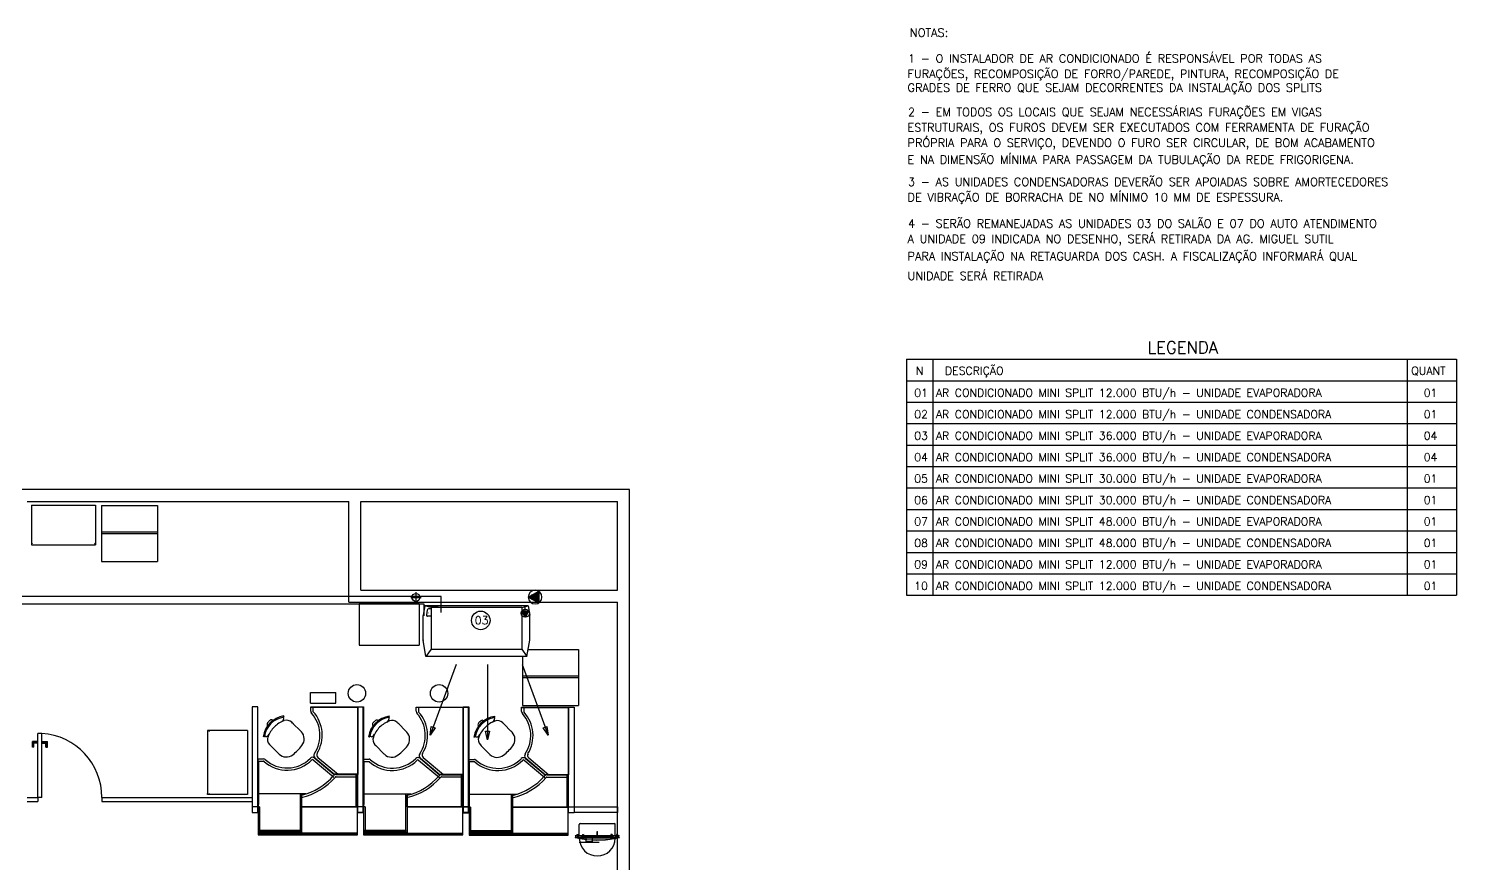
# Model space of a CAD drawing. Extents: x -22 to 17.7, y 1.4 to 35.6.
# Drawn here: x -0.15 to 17.7, y 25.13 to 35.57 of the extents above; entities that cross this region are included whole.
import ezdxf

# ---------------------------------------------------------------- set-up
doc = ezdxf.new("R2010")
doc.units = 0
doc.header["$LTSCALE"] = 0.02
doc.linetypes.add('HIDDEN2', pattern=[0.1875, 0.125, -0.0625])
for name, color, linetype in [('AR-CONDICIONADO', 5, 'CONTINUOUS'), ('AR-INST', 1, 'CONTINUOUS'), ('ARCOND', 2, 'CONTINUOUS'), ('ARCOND_BASE', 7, 'CONTINUOUS'), ('ARCOND_TEXTO', 7, 'CONTINUOUS'), ('LEGENDA', 1, 'CONTINUOUS'), ('PDRENO', 2, 'CONTINUOUS'), ('PFORÇA', 2, 'CONTINUOUS')]:
    doc.layers.add(name, color=color, linetype=linetype)
doc.styles.add('ROMANS', font='simplex.shx')

# ---------------------------------------------------------------- blocks, each defined once
blk = doc.blocks.new('PF')
at = {"layer": 'PFORÇA', "color": 1}
for p, q in [((0, 0.087), (-0.073, -0.043)), ((-0.07, -0.039), (0.02, 0.052)), ((-0.057, -0.043), (0.027, 0.04)), ((-0.048, 0.001), (0.014, 0.063)), ((-0.039, -0.043), (0.033, 0.029)), ((-0.025, 0.041), (0.007, 0.074)), ((-0.022, -0.043), (0.039, 0.018)), ((-0.004, -0.043), (0.046, 0.006)), ((-0.003, 0.081), (0.001, 0.086)), ((0, 0.087), (0.073, -0.043)), ((-0.073, -0.043), (0.073, -0.043)), ((0.014, -0.043), (0.052, -0.005)), ((0.031, -0.043), (0.058, -0.016)), ((0.049, -0.043), (0.065, -0.028)), ((0.067, -0.043), (0.071, -0.039))]:
    blk.add_line(p, q, dxfattribs=at)
blk.add_circle((0, 0.002), 0.0857, dxfattribs=at)

msp = doc.modelspace()

# ---------------------------------------------------------------- linework, layer by layer
at = {"layer": 'AR-CONDICIONADO', "color": 220}
for p, q in [((5.012, 28.467), (-4.628, 28.467)), ((5.012, 28.264), (5.012, 28.467))]:
    msp.add_line(p, q, dxfattribs=at)
at = {"layer": 'AR-CONDICIONADO'}
for p, q in [((5.198, 27.615), (4.875, 26.729)), ((5.592, 27.615), (5.592, 26.672)), ((6.025, 27.615), (6.348, 26.729)), ((4.875, 26.729), (4.888, 26.84)), ((4.935, 26.823), (4.875, 26.729)), ((4.888, 26.84), (4.935, 26.823)), ((5.592, 26.672), (5.566, 26.781)), ((5.566, 26.781), (5.617, 26.781)), ((5.617, 26.781), (5.592, 26.672)), ((6.286, 26.822), (6.333, 26.84)), ((6.348, 26.729), (6.286, 26.822)), ((6.333, 26.84), (6.348, 26.729))]:
    msp.add_line(p, q, dxfattribs=at)
at = {"layer": 'AR-CONDICIONADO', "color": 30}
msp.add_lwpolyline([(-8.344, 28.888), (-8.344, 28.81), (-4.312, 28.81), (-4.312, 28.374), (4.797, 28.374), (4.797, 28.224)], dxfattribs=at)
at = {"layer": 'AR-INST'}
for p, q in [((6.064, 28.279), (6.022, 28.279)), ((6.022, 28.279), (6.064, 28.207)), ((6.027, 28.279), (6.027, 28.27)), ((6.03, 28.279), (6.03, 28.265)), ((6.033, 28.279), (6.033, 28.26)), ((6.036, 28.279), (6.036, 28.255)), ((6.039, 28.279), (6.039, 28.25)), ((6.042, 28.279), (6.042, 28.245)), ((6.045, 28.279), (6.045, 28.24)), ((6.048, 28.279), (6.048, 28.235)), ((6.051, 28.279), (6.051, 28.23)), ((6.054, 28.279), (6.054, 28.224)), ((6.057, 28.279), (6.057, 28.219)), ((6.06, 28.279), (6.06, 28.214)), ((6.063, 28.279), (6.063, 28.209)), ((6.064, 28.279), (6.064, 28.336)), ((6.106, 28.279), (6.064, 28.279)), ((6.064, 28.207), (6.106, 28.279)), ((6.064, 28.207), (6.064, 28.279)), ((6.066, 28.279), (6.066, 28.209)), ((6.069, 28.279), (6.069, 28.214)), ((6.072, 28.279), (6.072, 28.219)), ((6.075, 28.279), (6.075, 28.224)), ((6.078, 28.279), (6.078, 28.23)), ((6.08, 28.279), (6.08, 28.235)), ((6.083, 28.279), (6.083, 28.24)), ((6.086, 28.279), (6.086, 28.245)), ((6.089, 28.279), (6.089, 28.25)), ((6.092, 28.279), (6.092, 28.255)), ((6.095, 28.279), (6.095, 28.26)), ((6.098, 28.279), (6.098, 28.265)), ((6.101, 28.279), (6.101, 28.27))]:
    msp.add_line(p, q, dxfattribs=at)
at = {"layer": 'AR-INST', "const_width": 0.005}
for points in [[(4.857, 28.26, 1), (4.852, 28.26, 1)], [(4.913, 28.344, 1), (4.908, 28.344, 1)], [(6.075, 28.261, -1), (6.08, 28.261, -1)]]:
    msp.add_lwpolyline(points, format="xyb", close=True, dxfattribs=at)
at = {"layer": 'AR-INST'}
msp.add_circle((6.064, 28.256), 0.0503, dxfattribs=at)
at = {"layer": 'ARCOND'}
for p, q in [((4.807, 28.349), (4.786, 28.232)), ((4.786, 27.922), (4.786, 28.227)), ((4.786, 27.922), (4.786, 28.227)), ((4.786, 27.922), (4.786, 28.227)), ((6.1, 28.349), (4.807, 28.349)), ((4.886, 28.329), (4.807, 28.349)), ((4.838, 28.296), (4.827, 28.236)), ((4.886, 28.219), (4.842, 28.219)), ((4.891, 28.337), (4.847, 28.349)), ((4.886, 28.309), (4.853, 28.309)), ((4.886, 28.329), (4.886, 27.806)), ((6.021, 28.329), (4.886, 28.329)), ((4.967, 28.337), (4.892, 28.337)), ((4.968, 28.343), (4.947, 28.349)), ((6.021, 28.329), (6.1, 28.349)), ((6.021, 28.329), (6.021, 27.806)), ((6.1, 28.349), (6.12, 28.232)), ((6.121, 27.922), (6.121, 28.227)), ((4.822, 27.714), (4.786, 27.917)), ((6.084, 27.714), (6.12, 27.917)), ((4.886, 27.806), (4.822, 27.714)), ((6.084, 27.714), (4.822, 27.714)), ((4.886, 27.806), (6.021, 27.806)), ((6.021, 27.806), (6.084, 27.714))]:
    msp.add_line(p, q, dxfattribs=at)
for centre, radius, start, end in [((4.842, 28.234), 0.015, 170, 270), ((4.853, 28.294), 0.015, 90, 170), ((4.892, 28.342), 0.005, 255.7865, 270), ((4.967, 28.34), 0.003, 270, 75.7865), ((6.091, 28.227), 0.03, 0, 10), ((4.816, 27.922), 0.03, 180, 190), ((6.091, 27.922), 0.03, 350, 0)]:
    msp.add_arc(centre, radius, start, end, dxfattribs=at)
at = {"layer": 'ARCOND_BASE'}
for p, q in [((7.367, 29.803), (-4.533, 29.803)), ((-0.163, 29.653), (1.707, 29.653)), ((1.707, 29.653), (3.857, 29.653)), ((3.857, 28.393), (3.857, 29.653)), ((4.007, 28.543), (4.007, 29.653)), ((4.007, 29.653), (7.217, 29.653)), ((7.217, 28.543), (7.217, 29.653)), ((7.367, 22.889), (7.367, 29.803)), ((-0.109, 29.609), (0.691, 29.609)), ((-0.109, 29.609), (-0.109, 29.109)), ((0.691, 29.609), (0.691, 29.109)), ((0.765, 29.602), (1.465, 29.602)), ((0.765, 29.602), (0.765, 28.902)), ((1.465, 29.602), (1.465, 28.902)), ((0.765, 29.272), (1.465, 29.272)), ((-0.109, 29.109), (-0.096, 29.109)), ((-0.096, 29.109), (0.673, 29.109)), ((0.673, 29.109), (0.691, 29.109)), ((0.691, 29.109), (0.678, 29.109)), ((0.765, 29.252), (1.465, 29.252)), ((0.765, 28.902), (1.465, 28.902)), ((3.857, 28.393), (7.217, 28.393)), ((4.007, 28.543), (7.217, 28.543)), ((7.217, 22.889), (7.217, 28.393)), ((3.987, 28.377), (3.987, 27.857)), ((3.987, 28.377), (4.737, 28.377)), ((4.737, 28.377), (4.737, 27.857)), ((3.987, 27.857), (4.737, 27.857)), ((6.03, 27.714), (6.03, 27.104)), ((6.1, 27.804), (6.73, 27.804)), ((6.73, 27.804), (6.73, 27.104)), ((6.03, 27.474), (6.73, 27.474)), ((6.03, 27.454), (6.73, 27.454)), ((3.377, 27.263), (3.697, 27.263)), ((3.377, 27.133), (3.377, 27.263)), ((3.377, 27.133), (3.697, 27.133)), ((3.697, 27.133), (3.697, 27.263)), ((2.72, 27.086), (2.65, 27.086)), ((2.65, 27.086), (2.65, 25.766)), ((2.72, 25.766), (2.72, 27.086)), ((3.046, 26.941), (3.043, 26.957)), ((3.047, 26.962), (3.046, 26.972)), ((3.382, 27.032), (3.382, 27.086)), ((3.382, 27.086), (3.97, 27.086)), ((3.382, 27.083), (3.967, 27.083)), ((3.413, 27.024), (3.413, 27.083)), ((3.967, 27.083), (3.967, 26.242)), ((3.967, 27.083), (3.967, 26.242)), ((4.037, 27.083), (3.967, 27.083)), ((3.967, 27.083), (3.967, 25.763)), ((3.97, 27.086), (3.97, 27.087)), ((3.97, 27.087), (4.04, 27.087)), ((3.97, 27.086), (3.97, 26.239)), ((3.97, 25.766), (3.97, 27.086)), ((3.97, 27.086), (4.04, 27.086)), ((4.037, 25.763), (4.037, 27.083)), ((4.04, 27.087), (4.04, 27.086)), ((4.04, 27.086), (4.04, 25.766)), ((4.363, 26.939), (4.361, 26.955)), ((4.365, 26.96), (4.364, 26.969)), ((4.7, 27.029), (4.7, 27.083)), ((4.7, 27.083), (5.287, 27.083)), ((4.7, 27.081), (5.285, 27.081)), ((4.731, 27.021), (4.731, 27.081)), ((5.285, 27.081), (5.285, 26.239)), ((5.285, 27.081), (5.285, 26.239)), ((5.355, 27.081), (5.285, 27.081)), ((5.285, 27.081), (5.285, 25.761)), ((5.287, 27.083), (5.287, 27.085)), ((5.287, 27.085), (5.357, 27.085)), ((5.287, 27.083), (5.287, 26.237)), ((5.287, 25.763), (5.287, 27.083)), ((5.287, 27.083), (5.357, 27.083)), ((5.355, 25.761), (5.355, 27.081)), ((5.357, 27.085), (5.357, 27.083)), ((5.357, 27.083), (5.357, 25.763)), ((5.681, 26.936), (5.678, 26.952)), ((5.682, 26.957), (5.681, 26.967)), ((6.017, 27.027), (6.017, 27.081)), ((6.017, 27.081), (6.605, 27.081)), ((6.017, 27.078), (6.602, 27.078)), ((6.03, 27.104), (6.73, 27.104)), ((6.048, 27.019), (6.048, 27.078)), ((6.602, 27.078), (6.602, 26.237)), ((6.602, 27.078), (6.602, 26.237)), ((6.605, 27.081), (6.605, 27.082)), ((6.605, 27.082), (6.675, 27.082)), ((6.605, 27.081), (6.605, 26.234)), ((6.605, 25.761), (6.605, 27.081)), ((6.605, 27.081), (6.675, 27.081)), ((6.675, 27.082), (6.675, 27.081)), ((6.675, 27.081), (6.675, 25.761)), ((2.093, 26.788), (2.093, 26.775)), ((2.593, 26.788), (2.093, 26.788)), ((2.093, 26.775), (2.093, 26.006)), ((2.593, 26.788), (2.593, 25.988)), ((3.164, 26.874), (3.249, 26.788)), ((4.482, 26.871), (4.567, 26.786)), ((5.799, 26.869), (5.884, 26.783)), ((-0.098, 26.581), (-0.098, 26.651)), ((-0.028, 26.651), (-0.098, 26.651)), ((-0.028, 26.631), (-0.078, 26.631)), ((-0.078, 26.581), (-0.078, 26.631)), ((-0.028, 25.953), (-0.028, 26.751)), ((0.022, 26.751), (-0.028, 26.751)), ((0.022, 25.953), (0.022, 26.751)), ((0.022, 26.651), (0.092, 26.651)), ((0.022, 26.631), (0.072, 26.631)), ((0.072, 26.581), (0.072, 26.631)), ((0.092, 26.581), (0.092, 26.651)), ((2.796, 26.711), (2.787, 26.713)), ((2.817, 26.713), (2.802, 26.715)), ((2.97, 26.509), (2.885, 26.594)), ((4.114, 26.709), (4.104, 26.71)), ((4.135, 26.71), (4.119, 26.713)), ((5.431, 26.706), (5.422, 26.708)), ((5.452, 26.708), (5.437, 26.71)), ((-0.078, 26.581), (-0.098, 26.581)), ((0.072, 26.581), (0.092, 26.581)), ((2.725, 26.433), (2.792, 26.433)), ((2.725, 25.863), (2.725, 26.433)), ((3.413, 26.423), (3.672, 26.205)), ((3.431, 26.444), (3.675, 26.239)), ((3.434, 26.448), (3.683, 26.239)), ((3.471, 26.453), (3.723, 26.242)), ((4.042, 26.431), (4.11, 26.431)), ((4.042, 25.861), (4.042, 26.431)), ((4.288, 26.507), (4.203, 26.592)), ((4.73, 26.42), (4.99, 26.202)), ((4.748, 26.442), (4.992, 26.237)), ((4.752, 26.445), (5, 26.237)), ((4.788, 26.451), (5.041, 26.239)), ((5.36, 26.428), (5.427, 26.428)), ((5.36, 25.858), (5.36, 26.428)), ((5.605, 26.504), (5.52, 26.589)), ((6.048, 26.418), (6.307, 26.2)), ((6.066, 26.439), (6.31, 26.234)), ((6.069, 26.443), (6.318, 26.234)), ((6.106, 26.448), (6.358, 26.237)), ((2.727, 26.405), (2.727, 25.866)), ((2.727, 26.405), (2.792, 26.405)), ((3.967, 26.242), (3.68, 26.242)), ((3.965, 26.239), (3.68, 26.239)), ((3.97, 26.239), (3.683, 26.239)), ((3.698, 26.239), (3.965, 26.239)), ((3.947, 26.239), (3.947, 25.836)), ((3.965, 25.486), (3.965, 26.239)), ((3.965, 26.239), (3.965, 25.836)), ((4.045, 26.403), (4.045, 25.863)), ((4.045, 26.403), (4.11, 26.403)), ((5.285, 26.239), (4.997, 26.239)), ((5.362, 26.4), (5.362, 25.861)), ((5.362, 26.4), (5.427, 26.4)), ((3.698, 26.211), (3.947, 26.211)), ((3.965, 26.186), (3.965, 25.836)), ((5.282, 26.237), (4.997, 26.237)), ((5.287, 26.237), (5, 26.237)), ((5.016, 26.237), (5.282, 26.237)), ((5.016, 26.209), (5.264, 26.209)), ((5.264, 26.237), (5.264, 25.833)), ((5.282, 25.483), (5.282, 26.237)), ((5.282, 26.237), (5.282, 25.833)), ((5.282, 26.183), (5.282, 25.833)), ((6.602, 26.237), (6.315, 26.237)), ((6.6, 26.234), (6.315, 26.234)), ((6.605, 26.234), (6.318, 26.234)), ((6.333, 26.234), (6.6, 26.234)), ((6.333, 26.206), (6.582, 26.206)), ((6.582, 26.234), (6.582, 25.831)), ((6.6, 25.481), (6.6, 26.234)), ((6.6, 26.234), (6.6, 25.831)), ((6.6, 26.181), (6.6, 25.831)), ((-0.163, 25.953), (-0.028, 25.953)), ((-0.163, 25.903), (-0.028, 25.903)), ((-0.028, 25.953), (-0.028, 25.903)), ((0.022, 25.953), (-0.028, 25.953)), ((0.772, 25.953), (2.65, 25.953)), ((0.772, 25.953), (0.772, 25.903)), ((0.772, 25.903), (2.65, 25.903)), ((2.093, 26.006), (2.093, 25.988)), ((2.093, 25.988), (2.093, 26.001)), ((2.593, 25.988), (2.093, 25.988)), ((2.725, 25.996), (2.725, 25.486)), ((3.319, 25.996), (2.725, 25.996)), ((3.268, 25.996), (3.25, 25.996)), ((3.268, 25.996), (3.25, 25.996)), ((3.25, 25.996), (3.25, 25.54)), ((3.268, 25.996), (3.268, 25.516)), ((3.268, 25.836), (3.268, 25.982)), ((4.042, 25.993), (4.042, 25.483)), ((4.636, 25.993), (4.042, 25.993)), ((4.585, 25.993), (4.567, 25.993)), ((4.585, 25.993), (4.567, 25.993)), ((4.567, 25.993), (4.567, 25.537)), ((4.585, 25.993), (4.585, 25.513)), ((4.585, 25.833), (4.585, 25.979)), ((5.36, 25.991), (5.36, 25.481)), ((5.954, 25.991), (5.36, 25.991)), ((5.903, 25.991), (5.885, 25.991)), ((5.903, 25.991), (5.885, 25.991)), ((5.885, 25.991), (5.885, 25.535)), ((5.903, 25.991), (5.903, 25.511)), ((5.903, 25.831), (5.903, 25.977)), ((2.72, 25.836), (2.65, 25.836)), ((2.65, 25.766), (2.72, 25.766)), ((2.743, 25.836), (2.725, 25.836)), ((2.725, 25.836), (2.725, 25.516)), ((2.743, 25.836), (2.743, 25.54)), ((3.965, 25.836), (3.268, 25.836)), ((3.268, 25.836), (3.952, 25.836)), ((3.952, 25.836), (3.965, 25.836)), ((4.037, 25.833), (3.967, 25.833)), ((3.967, 25.763), (4.037, 25.763)), ((4.04, 25.836), (3.97, 25.836)), ((4.04, 25.766), (3.97, 25.766)), ((4.06, 25.833), (4.042, 25.833)), ((4.042, 25.833), (4.042, 25.513)), ((4.06, 25.833), (4.06, 25.537)), ((5.282, 25.833), (4.585, 25.833)), ((4.585, 25.833), (5.269, 25.833)), ((5.269, 25.833), (5.282, 25.833)), ((5.355, 25.831), (5.285, 25.831)), ((5.285, 25.761), (5.355, 25.761)), ((5.357, 25.833), (5.287, 25.833)), ((5.357, 25.763), (5.287, 25.763)), ((5.378, 25.831), (5.36, 25.831)), ((5.36, 25.831), (5.36, 25.511)), ((5.378, 25.831), (5.378, 25.535)), ((6.6, 25.831), (5.903, 25.831)), ((5.903, 25.831), (6.587, 25.831)), ((6.587, 25.831), (6.6, 25.831)), ((6.675, 25.831), (6.605, 25.831)), ((6.675, 25.761), (6.605, 25.761)), ((6.68, 25.836), (7.217, 25.836)), ((6.68, 25.766), (6.68, 25.836)), ((7.217, 25.766), (6.68, 25.766)), ((7.217, 25.836), (7.217, 25.766)), ((3.257, 25.54), (2.736, 25.54)), ((2.736, 25.54), (2.736, 25.534)), ((2.736, 25.534), (3.257, 25.534)), ((2.743, 25.534), (2.743, 25.516)), ((3.25, 25.534), (3.25, 25.516)), ((3.257, 25.534), (3.257, 25.54)), ((4.574, 25.537), (4.053, 25.537)), ((4.053, 25.537), (4.053, 25.531)), ((4.053, 25.531), (4.574, 25.531)), ((4.06, 25.531), (4.06, 25.513)), ((4.567, 25.531), (4.567, 25.513)), ((4.574, 25.531), (4.574, 25.537)), ((5.892, 25.535), (5.371, 25.535)), ((5.371, 25.535), (5.371, 25.529)), ((5.371, 25.529), (5.892, 25.529)), ((5.378, 25.529), (5.378, 25.511)), ((5.885, 25.529), (5.885, 25.511)), ((5.892, 25.529), (5.892, 25.535)), ((6.738, 25.475), (6.738, 25.615)), ((6.748, 25.625), (7.178, 25.625)), ((6.962, 25.525), (6.965, 25.525)), ((6.962, 25.475), (6.962, 25.525)), ((6.965, 25.475), (6.965, 25.525)), ((7.188, 25.475), (7.188, 25.615)), ((3.25, 25.516), (2.725, 25.516)), ((3.965, 25.506), (2.725, 25.506)), ((3.965, 25.501), (2.725, 25.501)), ((3.965, 25.496), (2.725, 25.496)), ((3.965, 25.492), (2.725, 25.492)), ((3.965, 25.489), (2.725, 25.489)), ((3.965, 25.487), (2.725, 25.487)), ((2.725, 25.486), (3.965, 25.486)), ((3.268, 25.516), (3.25, 25.516)), ((4.567, 25.513), (4.042, 25.513)), ((5.282, 25.503), (4.042, 25.503)), ((5.282, 25.498), (4.042, 25.498)), ((5.282, 25.493), (4.042, 25.493)), ((5.282, 25.489), (4.042, 25.489)), ((5.282, 25.486), (4.042, 25.486)), ((5.282, 25.484), (4.042, 25.484)), ((4.042, 25.483), (5.282, 25.483)), ((4.585, 25.513), (4.567, 25.513)), ((5.885, 25.511), (5.36, 25.511)), ((6.6, 25.501), (5.36, 25.501)), ((6.6, 25.496), (5.36, 25.496)), ((6.6, 25.491), (5.36, 25.491)), ((6.6, 25.487), (5.36, 25.487)), ((6.6, 25.484), (5.36, 25.484)), ((6.6, 25.482), (5.36, 25.482)), ((5.36, 25.481), (6.6, 25.481)), ((5.903, 25.511), (5.885, 25.511)), ((6.69, 25.453), (6.689, 25.451)), ((6.691, 25.475), (7.236, 25.475)), ((6.691, 25.472), (6.691, 25.473)), ((6.691, 25.473), (7.236, 25.473)), ((6.729, 25.472), (6.691, 25.472)), ((6.711, 25.47), (6.691, 25.47)), ((6.708, 25.487), (6.723, 25.487)), ((6.708, 25.487), (6.708, 25.483)), ((6.708, 25.483), (6.723, 25.483)), ((6.708, 25.479), (6.708, 25.475)), ((6.708, 25.479), (6.723, 25.479)), ((6.708, 25.475), (6.723, 25.475)), ((6.71, 25.45), (6.709, 25.449)), ((6.71, 25.468), (6.71, 25.45)), ((6.711, 25.47), (6.711, 25.472)), ((6.729, 25.469), (6.711, 25.469)), ((6.729, 25.468), (6.711, 25.468)), ((6.711, 25.468), (6.711, 25.45)), ((6.729, 25.45), (6.711, 25.45)), ((6.729, 25.449), (6.711, 25.449)), ((6.713, 25.483), (6.713, 25.479)), ((6.713, 25.472), (6.713, 25.47)), ((6.713, 25.471), (6.713, 25.472)), ((6.713, 25.47), (6.718, 25.47)), ((6.718, 25.483), (6.718, 25.479)), ((6.718, 25.472), (6.718, 25.47)), ((6.718, 25.471), (6.719, 25.472)), ((6.723, 25.487), (6.723, 25.483)), ((6.723, 25.479), (6.723, 25.475)), ((6.73, 25.469), (6.729, 25.469)), ((6.729, 25.468), (6.729, 25.45)), ((6.73, 25.449), (6.729, 25.449)), ((6.732, 25.47), (6.73, 25.47)), ((6.73, 25.445), (6.73, 25.47)), ((6.73, 25.449), (6.73, 25.47)), ((6.73, 25.468), (6.73, 25.45)), ((6.732, 25.449), (6.73, 25.449)), ((6.732, 25.444), (6.732, 25.47)), ((6.765, 25.469), (6.732, 25.469)), ((6.765, 25.449), (6.732, 25.449)), ((6.738, 25.469), (6.738, 25.473)), ((6.738, 25.445), (6.738, 25.449)), ((6.738, 25.395), (6.988, 25.395)), ((6.738, 25.393), (6.738, 25.395)), ((6.738, 25.393), (6.988, 25.393)), ((6.765, 25.446), (6.765, 25.472)), ((6.783, 25.472), (6.765, 25.472)), ((6.765, 25.469), (7.161, 25.469)), ((6.765, 25.449), (7.161, 25.449)), ((7.161, 25.446), (6.765, 25.446)), ((6.778, 25.487), (6.793, 25.487)), ((6.778, 25.487), (6.778, 25.483)), ((6.778, 25.483), (6.793, 25.483)), ((6.778, 25.479), (6.778, 25.475)), ((6.778, 25.479), (6.793, 25.479)), ((6.778, 25.475), (6.793, 25.475)), ((6.783, 25.483), (6.783, 25.479)), ((6.783, 25.473), (6.783, 25.47)), ((6.783, 25.472), (6.783, 25.473)), ((6.783, 25.47), (6.788, 25.47)), ((6.788, 25.483), (6.788, 25.479)), ((6.788, 25.473), (6.788, 25.47)), ((6.788, 25.472), (6.789, 25.473)), ((7.138, 25.472), (6.788, 25.472)), ((6.793, 25.487), (6.793, 25.483)), ((6.793, 25.479), (6.793, 25.475)), ((6.823, 25.419), (6.823, 25.446)), ((6.823, 25.395), (6.823, 25.419)), ((6.903, 25.397), (6.823, 25.397)), ((6.903, 25.419), (6.903, 25.446)), ((6.903, 25.395), (6.903, 25.419)), ((6.988, 25.393), (6.988, 25.395)), ((7.133, 25.487), (7.133, 25.483)), ((7.148, 25.487), (7.133, 25.487)), ((7.148, 25.483), (7.133, 25.483)), ((7.133, 25.479), (7.133, 25.475)), ((7.148, 25.479), (7.133, 25.479)), ((7.148, 25.475), (7.133, 25.475)), ((7.138, 25.472), (7.137, 25.473)), ((7.138, 25.483), (7.138, 25.479)), ((7.138, 25.473), (7.138, 25.47)), ((7.143, 25.47), (7.138, 25.47)), ((7.143, 25.483), (7.143, 25.479)), ((7.143, 25.472), (7.144, 25.473)), ((7.143, 25.473), (7.143, 25.47)), ((7.161, 25.472), (7.143, 25.472)), ((7.148, 25.487), (7.148, 25.483)), ((7.148, 25.479), (7.148, 25.475)), ((7.161, 25.446), (7.161, 25.472)), ((7.195, 25.469), (7.161, 25.469)), ((7.195, 25.449), (7.161, 25.449)), ((7.188, 25.469), (7.188, 25.473)), ((7.188, 25.445), (7.188, 25.449)), ((7.195, 25.47), (7.196, 25.47)), ((7.195, 25.444), (7.195, 25.47)), ((7.196, 25.445), (7.196, 25.47)), ((7.196, 25.449), (7.196, 25.47)), ((7.198, 25.469), (7.196, 25.469)), ((7.198, 25.449), (7.196, 25.449)), ((7.197, 25.468), (7.197, 25.45)), ((7.198, 25.472), (7.236, 25.472)), ((7.198, 25.469), (7.216, 25.469)), ((7.198, 25.468), (7.216, 25.468)), ((7.198, 25.468), (7.198, 25.45)), ((7.198, 25.45), (7.216, 25.45)), ((7.198, 25.449), (7.216, 25.449)), ((7.218, 25.487), (7.203, 25.487)), ((7.203, 25.487), (7.203, 25.483)), ((7.218, 25.483), (7.203, 25.483)), ((7.203, 25.479), (7.203, 25.475)), ((7.218, 25.479), (7.203, 25.479)), ((7.218, 25.475), (7.203, 25.475)), ((7.208, 25.471), (7.207, 25.472)), ((7.208, 25.483), (7.208, 25.479)), ((7.208, 25.472), (7.208, 25.47)), ((7.213, 25.47), (7.208, 25.47)), ((7.213, 25.483), (7.213, 25.479)), ((7.213, 25.471), (7.214, 25.472)), ((7.213, 25.472), (7.213, 25.47)), ((7.216, 25.47), (7.216, 25.472)), ((7.216, 25.47), (7.236, 25.47)), ((7.216, 25.468), (7.216, 25.45)), ((7.217, 25.468), (7.217, 25.45)), ((7.217, 25.45), (7.217, 25.449)), ((7.218, 25.487), (7.218, 25.483)), ((7.218, 25.479), (7.218, 25.475)), ((7.236, 25.472), (7.236, 25.473)), ((7.237, 25.453), (7.237, 25.451))]:
    msp.add_line(p, q, dxfattribs=at)
at = {"layer": 'ARCOND_BASE', "linetype": 'HIDDEN2'}
for p, q in [((-0.096, 29.13), (-0.109, 29.118)), ((0.678, 29.13), (0.691, 29.118)), ((2.115, 26.776), (2.102, 26.788)), ((2.115, 26.001), (2.102, 25.988))]:
    msp.add_line(p, q, dxfattribs=at)
at = {"layer": 'ARCOND_BASE', "color": 0}
for p, q in [((2.743, 25.538), (2.747, 25.534)), ((2.746, 25.54), (2.752, 25.534)), ((2.751, 25.54), (2.757, 25.534)), ((2.757, 25.54), (2.763, 25.534)), ((2.762, 25.54), (2.768, 25.534)), ((2.767, 25.54), (2.773, 25.534)), ((2.773, 25.54), (2.779, 25.534)), ((2.778, 25.54), (2.784, 25.534)), ((2.783, 25.54), (2.789, 25.534)), ((2.789, 25.54), (2.795, 25.534)), ((2.794, 25.54), (2.8, 25.534)), ((2.799, 25.54), (2.805, 25.534)), ((2.804, 25.54), (2.81, 25.534)), ((2.81, 25.54), (2.816, 25.534)), ((2.815, 25.54), (2.821, 25.534)), ((2.82, 25.54), (2.826, 25.534)), ((2.826, 25.54), (2.832, 25.534)), ((2.831, 25.54), (2.837, 25.534)), ((2.836, 25.54), (2.842, 25.534)), ((2.842, 25.54), (2.848, 25.534)), ((2.847, 25.54), (2.853, 25.534)), ((2.852, 25.54), (2.858, 25.534)), ((2.857, 25.54), (2.863, 25.534)), ((2.863, 25.54), (2.869, 25.534)), ((2.868, 25.54), (2.874, 25.534)), ((2.873, 25.54), (2.879, 25.534)), ((2.879, 25.54), (2.885, 25.534)), ((2.884, 25.54), (2.89, 25.534)), ((2.889, 25.54), (2.895, 25.534)), ((2.895, 25.54), (2.901, 25.534)), ((2.9, 25.54), (2.906, 25.534)), ((2.905, 25.54), (2.911, 25.534)), ((2.911, 25.54), (2.917, 25.534)), ((2.916, 25.54), (2.922, 25.534)), ((2.921, 25.54), (2.927, 25.534)), ((2.926, 25.54), (2.932, 25.534)), ((2.932, 25.54), (2.938, 25.534)), ((2.937, 25.54), (2.943, 25.534)), ((2.942, 25.54), (2.948, 25.534)), ((2.948, 25.54), (2.954, 25.534)), ((2.953, 25.54), (2.959, 25.534)), ((2.958, 25.54), (2.964, 25.534)), ((2.964, 25.54), (2.97, 25.534)), ((2.969, 25.54), (2.975, 25.534)), ((2.974, 25.54), (2.98, 25.534)), ((2.979, 25.54), (2.985, 25.534)), ((2.985, 25.54), (2.991, 25.534)), ((2.99, 25.54), (2.996, 25.534)), ((2.995, 25.54), (3.001, 25.534)), ((3.001, 25.54), (3.007, 25.534)), ((3.006, 25.54), (3.012, 25.534)), ((3.011, 25.54), (3.017, 25.534)), ((3.017, 25.54), (3.023, 25.534)), ((3.022, 25.54), (3.028, 25.534)), ((3.027, 25.54), (3.033, 25.534)), ((3.032, 25.54), (3.038, 25.534)), ((3.038, 25.54), (3.044, 25.534)), ((3.043, 25.54), (3.049, 25.534)), ((3.048, 25.54), (3.054, 25.534)), ((3.054, 25.54), (3.06, 25.534)), ((3.059, 25.54), (3.065, 25.534)), ((3.064, 25.54), (3.07, 25.534)), ((3.07, 25.54), (3.076, 25.534)), ((3.075, 25.54), (3.081, 25.534)), ((3.08, 25.54), (3.086, 25.534)), ((3.086, 25.54), (3.092, 25.534)), ((3.091, 25.54), (3.097, 25.534)), ((3.096, 25.54), (3.102, 25.534)), ((3.101, 25.54), (3.107, 25.534)), ((3.107, 25.54), (3.113, 25.534)), ((3.112, 25.54), (3.118, 25.534)), ((3.117, 25.54), (3.123, 25.534)), ((3.123, 25.54), (3.129, 25.534)), ((3.128, 25.54), (3.134, 25.534)), ((3.133, 25.54), (3.139, 25.534)), ((3.139, 25.54), (3.145, 25.534)), ((3.144, 25.54), (3.15, 25.534)), ((3.149, 25.54), (3.155, 25.534)), ((3.154, 25.54), (3.16, 25.534)), ((3.16, 25.54), (3.166, 25.534)), ((3.165, 25.54), (3.171, 25.534)), ((3.17, 25.54), (3.176, 25.534)), ((3.176, 25.54), (3.182, 25.534)), ((3.181, 25.54), (3.187, 25.534)), ((3.186, 25.54), (3.192, 25.534)), ((3.192, 25.54), (3.198, 25.534)), ((3.197, 25.54), (3.203, 25.534)), ((3.202, 25.54), (3.208, 25.534)), ((3.208, 25.54), (3.214, 25.534)), ((3.213, 25.54), (3.219, 25.534)), ((3.218, 25.54), (3.224, 25.534)), ((3.223, 25.54), (3.229, 25.534)), ((3.229, 25.54), (3.235, 25.534)), ((3.234, 25.54), (3.24, 25.534)), ((3.239, 25.54), (3.245, 25.534)), ((3.245, 25.54), (3.25, 25.535)), ((4.06, 25.535), (4.064, 25.531)), ((4.064, 25.537), (4.07, 25.531)), ((4.069, 25.537), (4.075, 25.531)), ((4.074, 25.537), (4.08, 25.531)), ((4.08, 25.537), (4.086, 25.531)), ((4.085, 25.537), (4.091, 25.531)), ((4.09, 25.537), (4.096, 25.531)), ((4.095, 25.537), (4.101, 25.531)), ((4.101, 25.537), (4.107, 25.531)), ((4.106, 25.537), (4.112, 25.531)), ((4.111, 25.537), (4.117, 25.531)), ((4.117, 25.537), (4.123, 25.531)), ((4.122, 25.537), (4.128, 25.531)), ((4.127, 25.537), (4.133, 25.531)), ((4.133, 25.537), (4.139, 25.531)), ((4.138, 25.537), (4.144, 25.531)), ((4.143, 25.537), (4.149, 25.531)), ((4.148, 25.537), (4.154, 25.531)), ((4.154, 25.537), (4.16, 25.531)), ((4.159, 25.537), (4.165, 25.531)), ((4.164, 25.537), (4.17, 25.531)), ((4.17, 25.537), (4.176, 25.531)), ((4.175, 25.537), (4.181, 25.531)), ((4.18, 25.537), (4.186, 25.531)), ((4.186, 25.537), (4.192, 25.531)), ((4.191, 25.537), (4.197, 25.531)), ((4.196, 25.537), (4.202, 25.531)), ((4.202, 25.537), (4.208, 25.531)), ((4.207, 25.537), (4.213, 25.531)), ((4.212, 25.537), (4.218, 25.531)), ((4.217, 25.537), (4.223, 25.531)), ((4.223, 25.537), (4.229, 25.531)), ((4.228, 25.537), (4.234, 25.531)), ((4.233, 25.537), (4.239, 25.531)), ((4.239, 25.537), (4.245, 25.531)), ((4.244, 25.537), (4.25, 25.531)), ((4.249, 25.537), (4.255, 25.531)), ((4.255, 25.537), (4.261, 25.531)), ((4.26, 25.537), (4.266, 25.531)), ((4.265, 25.537), (4.271, 25.531)), ((4.27, 25.537), (4.276, 25.531)), ((4.276, 25.537), (4.282, 25.531)), ((4.281, 25.537), (4.287, 25.531)), ((4.286, 25.537), (4.292, 25.531)), ((4.292, 25.537), (4.298, 25.531)), ((4.297, 25.537), (4.303, 25.531)), ((4.302, 25.537), (4.308, 25.531)), ((4.308, 25.537), (4.314, 25.531)), ((4.313, 25.537), (4.319, 25.531)), ((4.318, 25.537), (4.324, 25.531)), ((4.323, 25.537), (4.329, 25.531)), ((4.329, 25.537), (4.335, 25.531)), ((4.334, 25.537), (4.34, 25.531)), ((4.339, 25.537), (4.345, 25.531)), ((4.345, 25.537), (4.351, 25.531)), ((4.35, 25.537), (4.356, 25.531)), ((4.355, 25.537), (4.361, 25.531)), ((4.361, 25.537), (4.367, 25.531)), ((4.366, 25.537), (4.372, 25.531)), ((4.371, 25.537), (4.377, 25.531)), ((4.377, 25.537), (4.383, 25.531)), ((4.382, 25.537), (4.388, 25.531)), ((4.387, 25.537), (4.393, 25.531)), ((4.392, 25.537), (4.398, 25.531)), ((4.398, 25.537), (4.404, 25.531)), ((4.403, 25.537), (4.409, 25.531)), ((4.408, 25.537), (4.414, 25.531)), ((4.414, 25.537), (4.42, 25.531)), ((4.419, 25.537), (4.425, 25.531)), ((4.424, 25.537), (4.43, 25.531)), ((4.43, 25.537), (4.436, 25.531)), ((4.435, 25.537), (4.441, 25.531)), ((4.44, 25.537), (4.446, 25.531)), ((4.445, 25.537), (4.451, 25.531)), ((4.451, 25.537), (4.457, 25.531)), ((4.456, 25.537), (4.462, 25.531)), ((4.461, 25.537), (4.467, 25.531)), ((4.467, 25.537), (4.473, 25.531)), ((4.472, 25.537), (4.478, 25.531)), ((4.477, 25.537), (4.483, 25.531)), ((4.483, 25.537), (4.489, 25.531)), ((4.488, 25.537), (4.494, 25.531)), ((4.493, 25.537), (4.499, 25.531)), ((4.498, 25.537), (4.504, 25.531)), ((4.504, 25.537), (4.51, 25.531)), ((4.509, 25.537), (4.515, 25.531)), ((4.514, 25.537), (4.52, 25.531)), ((4.52, 25.537), (4.526, 25.531)), ((4.525, 25.537), (4.531, 25.531)), ((4.53, 25.537), (4.536, 25.531)), ((4.536, 25.537), (4.542, 25.531)), ((4.541, 25.537), (4.547, 25.531)), ((4.546, 25.537), (4.552, 25.531)), ((4.552, 25.537), (4.558, 25.531)), ((4.557, 25.537), (4.563, 25.531)), ((4.562, 25.537), (4.567, 25.532)), ((5.378, 25.533), (5.382, 25.529)), ((5.381, 25.535), (5.387, 25.529)), ((5.386, 25.535), (5.392, 25.529)), ((5.392, 25.535), (5.398, 25.529)), ((5.397, 25.535), (5.403, 25.529)), ((5.402, 25.535), (5.408, 25.529)), ((5.408, 25.535), (5.414, 25.529)), ((5.413, 25.535), (5.419, 25.529)), ((5.418, 25.535), (5.424, 25.529)), ((5.424, 25.535), (5.43, 25.529)), ((5.429, 25.535), (5.435, 25.529)), ((5.434, 25.535), (5.44, 25.529)), ((5.439, 25.535), (5.445, 25.529)), ((5.445, 25.535), (5.451, 25.529)), ((5.45, 25.535), (5.456, 25.529)), ((5.455, 25.535), (5.461, 25.529)), ((5.461, 25.535), (5.467, 25.529)), ((5.466, 25.535), (5.472, 25.529)), ((5.471, 25.535), (5.477, 25.529)), ((5.477, 25.535), (5.483, 25.529)), ((5.482, 25.535), (5.488, 25.529)), ((5.487, 25.535), (5.493, 25.529)), ((5.492, 25.535), (5.498, 25.529)), ((5.498, 25.535), (5.504, 25.529)), ((5.503, 25.535), (5.509, 25.529)), ((5.508, 25.535), (5.514, 25.529)), ((5.514, 25.535), (5.52, 25.529)), ((5.519, 25.535), (5.525, 25.529)), ((5.524, 25.535), (5.53, 25.529)), ((5.53, 25.535), (5.536, 25.529)), ((5.535, 25.535), (5.541, 25.529)), ((5.54, 25.535), (5.546, 25.529)), ((5.546, 25.535), (5.552, 25.529)), ((5.551, 25.535), (5.557, 25.529)), ((5.556, 25.535), (5.562, 25.529)), ((5.561, 25.535), (5.567, 25.529)), ((5.567, 25.535), (5.573, 25.529)), ((5.572, 25.535), (5.578, 25.529)), ((5.577, 25.535), (5.583, 25.529)), ((5.583, 25.535), (5.589, 25.529)), ((5.588, 25.535), (5.594, 25.529)), ((5.593, 25.535), (5.599, 25.529)), ((5.599, 25.535), (5.605, 25.529)), ((5.604, 25.535), (5.61, 25.529)), ((5.609, 25.535), (5.615, 25.529)), ((5.614, 25.535), (5.62, 25.529)), ((5.62, 25.535), (5.626, 25.529)), ((5.625, 25.535), (5.631, 25.529)), ((5.63, 25.535), (5.636, 25.529)), ((5.636, 25.535), (5.642, 25.529)), ((5.641, 25.535), (5.647, 25.529)), ((5.646, 25.535), (5.652, 25.529)), ((5.652, 25.535), (5.658, 25.529)), ((5.657, 25.535), (5.663, 25.529)), ((5.662, 25.535), (5.668, 25.529)), ((5.667, 25.535), (5.673, 25.529)), ((5.673, 25.535), (5.679, 25.529)), ((5.678, 25.535), (5.684, 25.529)), ((5.683, 25.535), (5.689, 25.529)), ((5.689, 25.535), (5.695, 25.529)), ((5.694, 25.535), (5.7, 25.529)), ((5.699, 25.535), (5.705, 25.529)), ((5.705, 25.535), (5.711, 25.529)), ((5.71, 25.535), (5.716, 25.529)), ((5.715, 25.535), (5.721, 25.529)), ((5.721, 25.535), (5.727, 25.529)), ((5.726, 25.535), (5.732, 25.529)), ((5.731, 25.535), (5.737, 25.529)), ((5.736, 25.535), (5.742, 25.529)), ((5.742, 25.535), (5.748, 25.529)), ((5.747, 25.535), (5.753, 25.529)), ((5.752, 25.535), (5.758, 25.529)), ((5.758, 25.535), (5.764, 25.529)), ((5.763, 25.535), (5.769, 25.529)), ((5.768, 25.535), (5.774, 25.529)), ((5.774, 25.535), (5.78, 25.529)), ((5.779, 25.535), (5.785, 25.529)), ((5.784, 25.535), (5.79, 25.529)), ((5.789, 25.535), (5.795, 25.529)), ((5.795, 25.535), (5.801, 25.529)), ((5.8, 25.535), (5.806, 25.529)), ((5.805, 25.535), (5.811, 25.529)), ((5.811, 25.535), (5.817, 25.529)), ((5.816, 25.535), (5.822, 25.529)), ((5.821, 25.535), (5.827, 25.529)), ((5.827, 25.535), (5.833, 25.529)), ((5.832, 25.535), (5.838, 25.529)), ((5.837, 25.535), (5.843, 25.529)), ((5.843, 25.535), (5.849, 25.529)), ((5.848, 25.535), (5.854, 25.529)), ((5.853, 25.535), (5.859, 25.529)), ((5.858, 25.535), (5.864, 25.529)), ((5.864, 25.535), (5.87, 25.529)), ((5.869, 25.535), (5.875, 25.529)), ((5.874, 25.535), (5.88, 25.529)), ((5.88, 25.535), (5.885, 25.53))]:
    msp.add_line(p, q, dxfattribs=at)
at = {"layer": 'ARCOND_BASE', "linetype": 'Continuous'}
for p, q in [((6.823, 25.446), (6.823, 25.469)), ((6.903, 25.446), (6.903, 25.469))]:
    msp.add_line(p, q, dxfattribs=at)
at = {"layer": 'ARCOND_BASE'}
for centre in [(3.959, 27.254), (4.986, 27.254)]:
    msp.add_circle(centre, 0.109, dxfattribs=at)
for centre, radius, start, end in [((3.089, 26.669), 0.305, 98.1301, 171.8699), ((3.089, 26.669), 0.291, 99.0396, 170.9604), ((3.043, 26.962), 0.0047, 279.0396, 8.1301), ((3.422, 27.032), 0.04, 180, 221.7928), ((3.086, 26.731), 0.411, 325.9688, 41.7928), ((3.086, 26.731), 0.439, 328.9935, 41.7928), ((4.407, 26.667), 0.305, 98.1301, 171.8699), ((4.407, 26.667), 0.291, 99.0396, 170.9604), ((4.36, 26.959), 0.0047, 279.0396, 8.1301), ((4.74, 27.029), 0.04, 180, 221.7928), ((4.403, 26.728), 0.411, 325.9688, 41.7928), ((4.403, 26.728), 0.439, 328.9935, 41.7928), ((5.724, 26.664), 0.305, 98.1301, 171.8699), ((5.724, 26.664), 0.291, 99.0396, 170.9604), ((5.678, 26.957), 0.0047, 279.0396, 8.1301), ((6.057, 27.027), 0.04, 180, 221.7928), ((5.721, 26.726), 0.411, 325.9688, 41.7928), ((5.721, 26.726), 0.439, 328.9935, 41.7928), ((2.864, 26.868), 0.0282, 138.5833, 221.6281), ((3.089, 26.669), 0.329, 131.4167, 138.5833), ((3.165, 26.594), 0.338, 135, 159.9388), ((2.89, 26.895), 0.0282, 48.3719, 131.4167), ((3.165, 26.594), 0.338, 110.0612, 135), ((2.984, 26.952), 0.0623, 299.2604, 350.6595), ((3.081, 26.824), 0.094, 46.6926, 110.0612), ((2.533, 26.242), 0.893, 45, 46.6926), ((2.751, 26.29), 0.705, 43.2707, 45), ((3.168, 26.683), 0.132, 321.845, 43.2707), ((4.181, 26.866), 0.0282, 138.5833, 221.6281), ((4.407, 26.667), 0.329, 131.4167, 138.5833), ((4.482, 26.591), 0.338, 135, 159.9388), ((4.208, 26.892), 0.0282, 48.3719, 131.4167), ((4.482, 26.591), 0.338, 110.0612, 135), ((4.302, 26.949), 0.0623, 299.2604, 350.6595), ((4.398, 26.821), 0.094, 46.6926, 110.0612), ((3.85, 26.24), 0.893, 45, 46.6926), ((4.068, 26.287), 0.705, 43.2707, 45), ((5.499, 26.863), 0.0282, 138.5833, 221.6281), ((5.724, 26.664), 0.329, 131.4167, 138.5833), ((5.8, 26.589), 0.338, 135, 159.9388), ((5.525, 26.89), 0.0282, 48.3719, 131.4167), ((5.8, 26.589), 0.338, 110.0612, 135), ((5.619, 26.947), 0.0623, 299.2604, 350.6595), ((5.716, 26.819), 0.094, 46.6926, 110.0612), ((5.168, 26.237), 0.893, 45, 46.6926), ((5.386, 26.285), 0.705, 43.2707, 45), ((-0.028, 25.953), 0.8, 0, 86.4167), ((2.797, 26.716), 0.0047, 261.8699, 350.9604), ((2.807, 26.774), 0.0623, 279.3405, 330.7396), ((2.935, 26.678), 0.094, 159.9388, 223.3074), ((3.517, 27.226), 0.893, 223.3074, 225), ((2.736, 27.023), 0.682, 315, 321.845), ((4.114, 26.713), 0.0047, 261.8699, 350.9604), ((4.125, 26.772), 0.0623, 279.3405, 330.7396), ((4.253, 26.675), 0.094, 159.9388, 223.3074), ((4.834, 27.223), 0.893, 223.3074, 225), ((4.054, 27.02), 0.682, 315, 321.845), ((4.486, 26.68), 0.132, 321.845, 43.2707), ((5.432, 26.711), 0.0047, 261.8699, 350.9604), ((5.442, 26.769), 0.0623, 279.3405, 330.7396), ((5.57, 26.673), 0.094, 159.9388, 223.3074), ((6.152, 27.221), 0.893, 223.3074, 225), ((5.371, 27.018), 0.682, 315, 321.845), ((5.803, 26.678), 0.132, 321.845, 43.2707), ((2.792, 26.403), 0.03, 48.1319, 90), ((3.086, 26.731), 0.438, 228.1319, 315.148), ((3.086, 26.731), 0.41, 228.1319, 315.148), ((3.469, 27.008), 0.705, 225, 226.7293), ((3.076, 26.59), 0.132, 226.7293, 308.155), ((2.736, 27.023), 0.682, 308.155, 315), ((3.405, 26.414), 0.04, 50, 135.148), ((3.405, 26.414), 0.012, 50, 135.148), ((3.46, 26.478), 0.04, 145.9688, 230), ((3.497, 26.484), 0.04, 148.9935, 230), ((4.11, 26.401), 0.03, 48.1319, 90), ((4.403, 26.728), 0.438, 228.1319, 315.148), ((4.403, 26.728), 0.41, 228.1319, 315.148), ((4.786, 27.005), 0.705, 225, 226.7293), ((4.393, 26.588), 0.132, 226.7293, 308.155), ((4.054, 27.02), 0.682, 308.155, 315), ((4.722, 26.411), 0.04, 50, 135.148), ((4.722, 26.411), 0.012, 50, 135.148), ((4.777, 26.476), 0.04, 145.9688, 230), ((4.814, 26.482), 0.04, 148.9935, 230), ((5.427, 26.398), 0.03, 48.1319, 90), ((5.721, 26.726), 0.438, 228.1319, 315.148), ((5.721, 26.726), 0.41, 228.1319, 315.148), ((6.104, 27.003), 0.705, 225, 226.7293), ((5.711, 26.585), 0.132, 226.7293, 308.155), ((5.371, 27.018), 0.682, 308.155, 315), ((6.04, 26.409), 0.04, 50, 135.148), ((6.04, 26.409), 0.012, 50, 135.148), ((6.095, 26.473), 0.04, 145.9688, 230), ((6.132, 26.479), 0.04, 148.9935, 230), ((2.792, 26.403), 0.002, 48.1319, 90), ((3.698, 26.199), 0.04, 90, 139.0406), ((4.11, 26.401), 0.002, 48.1319, 90), ((5.427, 26.398), 0.002, 48.1319, 90), ((3.086, 26.731), 0.771, 283.652, 319.0406), ((3.086, 26.731), 0.799, 283.1649, 319.0406), ((3.698, 26.199), 0.012, 90, 139.0406), ((4.403, 26.728), 0.771, 283.652, 319.0406), ((4.403, 26.728), 0.799, 283.1649, 319.0406), ((5.016, 26.197), 0.04, 90, 139.0406), ((5.016, 26.197), 0.012, 90, 139.0406), ((5.721, 26.726), 0.771, 283.652, 319.0406), ((5.721, 26.726), 0.799, 283.1649, 319.0406), ((6.333, 26.194), 0.04, 90, 139.0406), ((6.333, 26.194), 0.012, 90, 139.0406), ((6.748, 25.615), 0.01, 90, 180), ((7.178, 25.615), 0.01, 360, 90), ((6.691, 25.473), 0.00225, 90, 270), ((6.69, 25.452), 0.00228, 87.2252, 247.8431), ((6.963, 26.692), 1.271, 257.5301, 261.5559), ((6.963, 26.692), 1.272, 257.5301, 261.566), ((6.964, 26.692), 1.268, 257.5301, 258.434), ((6.964, 26.692), 1.269, 257.5301, 259.3992), ((6.711, 25.468), 0.001, 90, 180), ((6.711, 25.45), 0.001, 180, 270), ((6.729, 25.47), 0.003, 0, 90), ((6.729, 25.47), 0.0015, 0, 90), ((6.729, 25.468), 0.001, 0, 90), ((6.729, 25.45), 0.001, 270, 360), ((6.73, 25.444), 0.0015, 259.468, 0), ((6.963, 25.445), 0.225, 180, 180.8911), ((6.963, 25.445), 0.225, 181.2805, 358.7567), ((6.963, 26.692), 1.271, 261.5559, 282.4699), ((6.963, 26.692), 1.272, 261.566, 282.4699), ((6.963, 25.445), 0.225, 359.1462, 360), ((7.198, 25.47), 0.003, 90, 180), ((7.196, 25.444), 0.0015, 180, 245.3293), ((7.198, 25.47), 0.0015, 90, 180), ((6.963, 26.692), 1.269, 280.6008, 282.4699), ((7.198, 25.468), 0.001, 90, 180), ((7.198, 25.45), 0.001, 180, 270), ((7.216, 25.468), 0.001, 0, 90), ((7.216, 25.45), 0.001, 270, 0), ((6.963, 26.692), 1.268, 281.566, 282.4699), ((7.236, 25.473), 0.00225, 270, 90), ((7.237, 25.452), 0.00228, 292.1569, 92.7748)]:
    msp.add_arc(centre, radius, start, end, dxfattribs=at)
for points in [[(-0.078, 26.581), (-0.078, 26.631), (-0.098, 26.581), (-0.098, 26.651)], [(-0.028, 26.651), (-0.098, 26.651), (-0.028, 26.631), (-0.078, 26.631)], [(0.092, 26.651), (0.022, 26.651), (0.072, 26.631), (0.022, 26.631)], [(0.092, 26.581), (0.092, 26.651), (0.072, 26.581), (0.072, 26.631)]]:
    msp.add_solid(points, dxfattribs=at)
at = {"layer": 'ARCOND_TEXTO'}
for p, q in [((10.829, 31.431), (10.829, 28.481)), ((10.829, 31.431), (17.703, 31.431)), ((11.159, 31.431), (11.159, 28.481)), ((17.087, 31.431), (17.087, 28.481)), ((17.703, 31.431), (17.703, 28.481)), ((10.829, 31.163), (17.703, 31.163)), ((10.829, 30.895), (17.703, 30.895)), ((10.829, 30.627), (17.703, 30.627)), ((10.829, 30.358), (17.703, 30.358)), ((10.829, 30.09), (17.703, 30.09)), ((10.829, 29.822), (17.703, 29.822)), ((10.829, 29.554), (17.703, 29.554)), ((10.829, 29.285), (17.703, 29.285)), ((10.829, 29.017), (17.703, 29.017)), ((10.829, 28.749), (17.703, 28.749)), ((10.829, 28.481), (17.703, 28.481))]:
    msp.add_line(p, q, dxfattribs=at)
msp.add_circle((5.507, 28.166), 0.116, dxfattribs=at)
at = {"layer": 'PDRENO', "color": 1}
for p, q in [((4.633, 28.454), (4.761, 28.454)), ((4.697, 28.518), (4.697, 28.39))]:
    msp.add_line(p, q, dxfattribs=at)
msp.add_circle((4.697, 28.454), 0.05, dxfattribs=at)

# ---------------------------------------------------------------- block references
at = {"layer": 'LEGENDA', "xscale": -1, "rotation": 90}
msp.add_blockref('PF', (6.188, 28.458), dxfattribs=at)

# ---------------------------------------------------------------- texts
at = {"layer": 'ARCOND_TEXTO', "style": 'ROMANS'}
for s, height, p in [('NOTAS:', 0.1033, (10.871, 35.464)), ('1 - O INSTALADOR DE AR CONDICIONADO É RESPONSÁVEL POR TODAS AS', 0.10331, (10.847, 35.141)), ('FURAÇÕES, RECOMPOSIÇÃO DE FORRO/PAREDE, PINTURA, RECOMPOSIÇÃO DE', 0.10331, (10.842, 34.949)), ('GRADES DE FERRO QUE SEJAM DECORRENTES DA INSTALAÇÃO DOS SPLITS', 0.10331, (10.842, 34.776)), ('2 - EM TODOS OS LOCAIS QUE SEJAM NECESSÁRIAS FURAÇÕES EM VIGAS', 0.10331, (10.847, 34.471)), ('ESTRUTURAIS, OS FUROS DEVEM SER EXECUTADOS COM FERRAMENTA DE FURAÇÃO', 0.10331, (10.842, 34.279)), ('PRÓPRIA PARA O SERVIÇO, DEVENDO O FURO SER CIRCULAR, DE BOM ACABAMENTO', 0.10331, (10.842, 34.087)), ('E NA DIMENSÃO MÍNIMA PARA PASSAGEM DA TUBULAÇÃO DA REDE FRIGORIGENA.', 0.10331, (10.842, 33.877)), ('3 - AS UNIDADES CONDENSADORAS DEVERÃO SER APOIADAS SOBRE AMORTECEDORES', 0.10331, (10.847, 33.598)), ('DE VIBRAÇÃO DE BORRACHA DE NO MÍNIMO 10 MM DE ESPESSURA.', 0.10331, (10.842, 33.406)), ('4 - SERÃO REMANEJADAS AS UNIDADES 03 DO SALÃO E 07 DO AUTO ATENDIMENTO', 0.10331, (10.847, 33.077)), ('A UNIDADE 09 INDICADA NO DESENHO, SERÁ RETIRADA DA AG. MIGUEL SUTIL', 0.10331, (10.842, 32.885)), ('PARA INSTALAÇÃO NA RETAGUARDA DOS CASH. A FISCALIZAÇÃO INFORMARÁ QUAL', 0.10331, (10.842, 32.668)), ('UNIDADE SERÁ RETIRADA', 0.10331, (10.842, 32.422)), ('LEGENDA', 0.15, (13.841, 31.505)), ('N', 0.1, (10.946, 31.238)), ('DESCRIÇÃO', 0.1, (11.309, 31.238)), ('QUANT', 0.1, (17.138, 31.238)), ('01', 0.1, (10.925, 30.962)), ('AR CONDICIONADO MINI SPLIT 12.000 BTU/h - UNIDADE EVAPORADORA', 0.1, (11.197, 30.962)), ('01', 0.1, (17.293, 30.962)), ('02', 0.1, (10.925, 30.694)), ('AR CONDICIONADO MINI SPLIT 12.000 BTU/h - UNIDADE CONDENSADORA', 0.1, (11.197, 30.694)), ('01', 0.1, (17.293, 30.694)), ('03', 0.1, (10.925, 30.426)), ('AR CONDICIONADO MINI SPLIT 36.000 BTU/h - UNIDADE EVAPORADORA', 0.1, (11.197, 30.426)), ('04', 0.1, (17.293, 30.426)), ('04', 0.1, (10.925, 30.157)), ('AR CONDICIONADO MINI SPLIT 36.000 BTU/h - UNIDADE CONDENSADORA', 0.1, (11.197, 30.157)), ('04', 0.1, (17.293, 30.157)), ('05', 0.1, (10.925, 29.889)), ('AR CONDICIONADO MINI SPLIT 30.000 BTU/h - UNIDADE EVAPORADORA', 0.1, (11.197, 29.889)), ('01', 0.1, (17.293, 29.889)), ('06', 0.1, (10.925, 29.621)), ('AR CONDICIONADO MINI SPLIT 30.000 BTU/h - UNIDADE CONDENSADORA', 0.1, (11.197, 29.621)), ('01', 0.1, (17.293, 29.621)), ('07', 0.1, (10.925, 29.353)), ('AR CONDICIONADO MINI SPLIT 48.000 BTU/h - UNIDADE EVAPORADORA', 0.1, (11.197, 29.353)), ('01', 0.1, (17.293, 29.353)), ('08', 0.1, (10.925, 29.084)), ('AR CONDICIONADO MINI SPLIT 48.000 BTU/h - UNIDADE CONDENSADORA', 0.1, (11.197, 29.084)), ('01', 0.1, (17.293, 29.084)), ('09', 0.1, (10.925, 28.816)), ('AR CONDICIONADO MINI SPLIT 12.000 BTU/h - UNIDADE EVAPORADORA', 0.1, (11.197, 28.816)), ('01', 0.1, (17.293, 28.816)), ('10', 0.1, (10.925, 28.548)), ('AR CONDICIONADO MINI SPLIT 12.000 BTU/h - UNIDADE CONDENSADORA', 0.1, (11.197, 28.548)), ('01', 0.1, (17.293, 28.548)), ('03', 0.1, (5.431, 28.117))]:
    msp.add_text(s, height=height, dxfattribs=at).set_placement(p)

doc.saveas('drawing.dxf')
